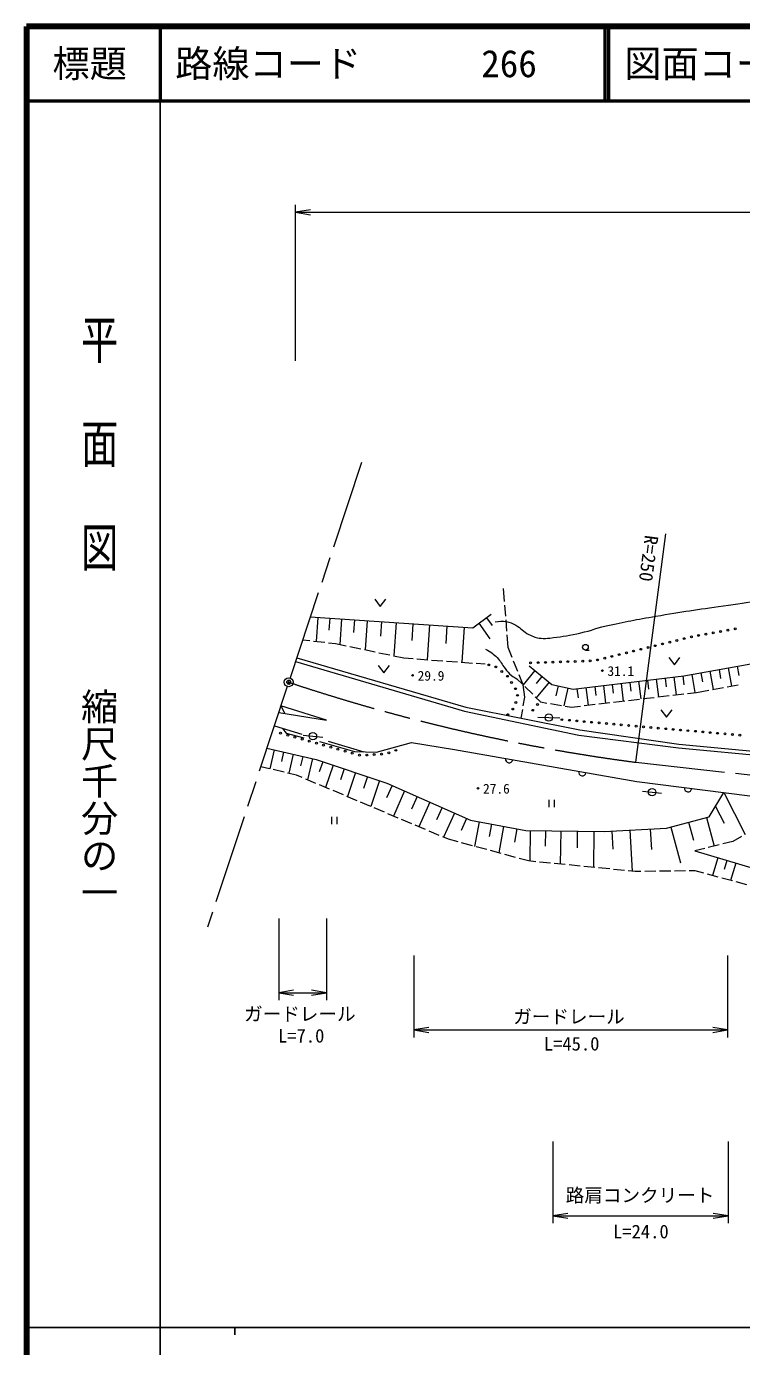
# Model space of a CAD drawing. Units: millimetres at full size, sheet at 1:1000; details may follow other scales. Extents: x 40000 to 680000, y 20000 to 380000.
# Drawn here: x 40000 to 136145, y 202409 to 380000 of the extents above; entities that cross this region are included whole.
import ezdxf
from ezdxf.enums import TextEntityAlignment as Align

# ---------------------------------------------------------------- set-up
doc = ezdxf.new("R2010")
doc.units = ezdxf.units.MM
doc.header["$LTSCALE"] = 1000
doc.header["$PDMODE"] = 32
doc.header["$PDSIZE"] = 500
doc.linetypes.add('CHAIN', pattern=[18.5, 12, -1.5, 3.5, -1.5])
for name, color, linetype, lineweight in [('M-BGD', 7, 'Continuous', 13), ('M-BMK', 2, 'CHAIN', 13), ('M-BMK-SRVR', 3, 'Continuous', 13), ('M-STR-HTXT', 7, 'Continuous', 13), ('M-TTL', 2, 'Continuous', 140), ('M-TTL-BAND', 7, 'Continuous', 25), ('M-TTL-LINE', 7, 'Continuous', 50)]:
    doc.layers.add(name, color=color, linetype=linetype, lineweight=lineweight)
doc.layers.add('M-OTRS', color=6, linetype='Continuous')
doc.layers.add('M-TTL-TXT', color=7, linetype='Continuous')
doc.styles.add('@ＭＳ ゴシック', font='')
doc.styles.add('ＭＳ ゴシック', font='')
doc.styles.get('@ＭＳ ゴシック').set_extended_font_data('@MS Gothic')
doc.styles.get('ＭＳ ゴシック').set_extended_font_data('MS Gothic')

# ---------------------------------------------------------------- blocks, each defined once
blk = doc.blocks.new('open_arrow')
at = {"color": 0, "linetype": 'Continuous', "lineweight": -2}
blk.add_lwpolyline([(7.5, 1.25), (0, 0), (7.5, -1.25)], dxfattribs=at)

msp = doc.modelspace()

# ---------------------------------------------------------------- linework, layer by layer
at = {"layer": 'M-BGD'}
for p, q in [((104291, 302658), (104154, 304393)), ((86820, 302956), (87570, 301956)), ((87570, 301956), (88320, 302956)), ((104449, 300664), (104331, 302159)), ((79166, 300492), (78954, 297280)), ((80772, 300386), (80666, 298780)), ((82378, 300280), (82153, 296863)), ((84087, 300167), (83974, 298459)), ((101854, 300456), (102606, 299417)), ((104607, 298670), (104489, 300166)), ((85795, 300055), (85538, 296146)), ((87750, 299926), (87621, 297971)), ((89704, 299797), (89410, 295325)), ((91940, 299649), (91793, 297414)), ((94176, 299502), (93866, 294810)), ((96521, 299347), (96367, 297001)), ((98867, 299192), (98555, 294465)), ((100815, 299704), (102319, 297627)), ((77150, 297483), (78120, 297374)), ((78617, 297318), (80107, 297150)), ((80604, 297094), (81574, 296985)), ((81574, 296985), (82988, 296686)), ((83477, 296582), (84945, 296271)), ((104784, 296437), (104646, 298172)), ((76334, 295059), (99083, 288437)), ((85434, 296168), (86901, 295857)), ((87391, 295753), (88858, 295442)), ((89347, 295339), (90761, 295039)), ((90761, 295039), (91986, 294949)), ((92485, 294912), (93981, 294802)), ((105319, 295093), (104784, 296437)), ((115153, 296113), (115653, 296113)), ((126364, 295106), (127114, 294106)), ((127114, 294106), (127864, 295106)), ((76193, 294580), (98907, 287892)), ((87303, 294027), (88053, 293027)), ((88053, 293027), (88803, 294027)), ((94479, 294765), (95975, 294655)), ((96474, 294618), (97970, 294508)), ((98469, 294471), (99965, 294361)), ((100463, 294324), (101688, 294234)), ((106058, 293234), (105504, 294628)), ((108343, 293340), (106778, 291426)), ((130663, 293051), (130882, 291830)), ((131884, 293271), (132326, 290816)), ((133112, 293492), (133333, 292264)), ((134339, 293713), (134781, 291256)), ((135567, 293934), (135788, 292706)), ((105937, 292256), (106635, 291567)), ((106778, 291426), (106243, 292770)), ((107016, 289768), (106778, 291426)), ((109300, 292558), (108518, 291601)), ((110257, 291776), (108546, 289682)), ((111484, 291289), (111188, 289969)), ((117576, 291333), (117861, 288974)), ((118755, 291476), (118898, 290297)), ((119935, 291619), (120221, 289252)), ((121118, 291762), (121262, 290579)), ((122302, 291905), (122589, 289531)), ((123489, 292049), (123633, 290862)), ((124677, 292193), (124965, 289810)), ((125868, 292337), (126012, 291146)), ((127059, 292481), (127349, 290091)), ((128255, 292626), (128399, 291431)), ((129441, 292831), (129881, 290388)), ((134213, 291154), (135689, 291419)), ((106804, 288604), (107016, 289768)), ((106991, 291216), (108059, 290162)), ((108415, 289811), (109114, 289122)), ((112803, 290993), (112268, 288602)), ((114008, 290902), (114155, 289685)), ((115225, 291049), (115509, 288698)), ((116400, 291191), (116542, 290015)), ((120926, 289335), (122415, 289510)), ((122912, 289569), (124402, 289744)), ((124898, 289802), (126388, 289977)), ((126885, 290036), (128374, 290211)), ((128871, 290270), (130063, 290410)), ((130063, 290410), (131752, 290713)), ((132244, 290801), (133721, 291066)), ((73925, 287700), (80335, 286670)), ((80335, 286670), (74217, 288590)), ((74217, 288590), (74748, 287567)), ((98907, 287892), (114246, 284672)), ((99083, 288437), (114388, 285366)), ((106503, 286948), (106715, 288112)), ((109114, 289122), (109962, 288982)), ((110456, 288901), (111936, 288656)), ((112429, 288575), (113278, 288435)), ((113278, 288435), (114470, 288575)), ((114967, 288634), (116456, 288809)), ((116953, 288867), (118443, 289043)), ((118939, 289101), (120429, 289276)), ((125291, 288065), (126041, 287065)), ((126041, 287065), (126791, 288065)), ((108744, 287060), (110227, 287027)), ((110227, 287027), (111710, 286994)), ((73337, 285904), (77025, 284811)), ((74447, 285575), (74923, 284930)), ((74923, 284930), (77298, 284292)), ((77195, 284676), (78518, 284532)), ((78518, 284532), (79841, 284388)), ((114246, 284672), (127662, 282968)), ((114388, 285366), (127725, 283464)), ((73300, 282693), (72709, 280129)), ((74582, 282397), (74286, 281115)), ((79417, 283807), (84128, 282479)), ((80561, 283830), (85355, 282431)), ((84128, 282479), (87077, 282364)), ((87077, 282364), (91763, 283666)), ((91763, 283666), (97552, 282715)), ((97552, 282715), (122068, 278403)), ((127662, 282968), (145150, 281305)), ((127725, 283464), (145197, 281802)), ((75864, 282101), (75270, 279527)), ((77151, 281804), (76854, 280517)), ((78438, 281507), (77781, 278661)), ((79837, 281091), (79375, 279706)), ((81222, 280630), (80222, 277630)), ((72686, 280134), (71497, 280414)), ((74633, 279677), (73172, 280020)), ((76308, 279283), (75119, 279562)), ((77083, 278956), (76308, 279283)), ((82722, 280130), (82222, 278630)), ((84222, 279630), (83144, 276396)), ((85839, 279091), (85300, 277474)), ((78925, 278178), (77543, 278761)), ((80768, 277400), (79386, 277983)), ((82610, 276622), (81228, 277205)), ((87456, 278552), (86294, 275066)), ((89172, 277901), (88424, 276223)), ((90850, 277154), (89346, 273777)), ((122068, 278403), (145767, 275425)), ((122840, 277126), (124112, 276990)), ((84452, 275844), (83071, 276427)), ((86295, 275066), (84913, 275649)), ((92538, 276402), (91787, 274713)), ((94227, 275650), (92752, 272339)), ((110249, 275970), (110249, 274970)), ((110999, 274970), (110999, 275970)), ((124112, 276990), (125384, 276855)), ((133765, 276933), (136623, 271300)), ((81008, 273684), (81008, 272684)), ((81758, 272684), (81758, 273684)), ((88137, 274288), (86756, 274871)), ((89980, 273510), (88598, 274093)), ((95882, 274913), (95145, 273257)), ((97538, 274176), (96092, 270929)), ((131409, 273596), (132454, 269745)), ((132620, 275075), (133810, 272828)), ((91822, 272732), (90440, 273315)), ((93665, 271953), (92283, 272537)), ((95507, 271175), (94125, 271759)), ((99161, 273453), (98438, 271829)), ((100866, 272993), (100256, 269702)), ((102512, 272688), (102207, 271042)), ((104157, 272383), (103498, 268824)), ((105937, 272053), (105607, 270274)), ((107727, 271825), (107671, 267720)), ((109779, 271797), (109751, 269744)), ((111832, 271769), (111771, 267314)), ((114059, 271739), (114029, 269511)), ((118701, 271745), (118833, 269331)), ((121115, 271877), (121416, 266361)), ((123873, 272027), (124023, 269270)), ((126612, 272294), (127913, 267496)), ((129010, 272945), (129661, 270546)), ((96742, 270654), (95968, 270981)), ((98028, 270306), (96742, 270654)), ((99958, 269783), (98511, 270175)), ((116286, 271709), (116220, 266875)), ((134950, 270361), (133611, 270030)), ((136134, 271025), (134950, 270361)), ((101889, 269260), (100441, 269652)), ((103819, 268737), (102371, 269129)), ((105750, 268214), (104302, 268606)), ((131184, 269432), (129845, 269101)), ((133126, 269911), (131669, 269551)), ((132969, 268170), (132251, 265764)), ((107518, 267735), (106232, 268083)), ((108467, 267641), (107518, 267735)), ((110458, 267444), (108965, 267592)), ((112448, 267248), (110955, 267395)), ((114438, 267051), (112946, 267198)), ((116429, 266854), (114936, 267002)), ((118419, 266658), (116926, 266805)), ((120409, 266461), (118916, 266608)), ((121856, 266318), (120907, 266412)), ((128620, 266390), (127120, 266374)), ((129884, 266404), (129120, 266396)), ((131063, 266085), (129884, 266404)), ((134172, 267812), (133813, 266608)), ((135375, 267453), (134676, 265108)), ((122620, 266326), (121856, 266318)), ((124620, 266348), (123120, 266332)), ((126620, 266369), (125120, 266353)), ((132994, 265563), (131546, 265955)), ((134925, 265041), (133477, 265433)), ((136856, 264519), (135408, 264911))]:
    msp.add_line(p, q, dxfattribs=at)
for points in [[(78168, 300558), (100005, 299117), (102495, 300920)], [(107568, 293973), (110616, 291483), (113492, 290839), (128389, 292642), (148909, 296334), (150283, 299511)], [(72326, 282917), (78936, 281392), (88467, 278215), (99714, 273206), (107127, 271833), (117687, 271690), (126073, 272147), (131768, 273693), (133765, 276933)], [(129845, 269101), (146240, 264214), (153882, 263055), (174917, 262497), (193720, 261424), (213425, 258161)]]:
    msp.add_lwpolyline(points, dxfattribs=at)
for centre, radius in [((131358, 298253), 125), ((132343, 298428), 125), ((133328, 298603), 125), ((134312, 298778), 125), ((135297, 298952), 125), ((115153, 296488), 375), ((124539, 296688), 125), ((125510, 296927), 125), ((126481, 297165), 125), ((127452, 297404), 125), ((128423, 297643), 125), ((129394, 297882), 125), ((130374, 298079), 125), ((116770, 294777), 125), ((117741, 295016), 125), ((118712, 295255), 125), ((119683, 295494), 125), ((120654, 295733), 125), ((121625, 295971), 125), ((122596, 296210), 125), ((123567, 296449), 125), ((102152, 294105), 125), ((103115, 293836), 125), ((103894, 293216), 125), ((107788, 294381), 125), ((108788, 294414), 125), ((109787, 294448), 125), ((110787, 294481), 125), ((111786, 294514), 125), ((112786, 294547), 125), ((113785, 294580), 125), ((114785, 294613), 125), ((115784, 294646), 125), ((117428, 293341), 100), ((91916, 292706), 100), ((104661, 292575), 125), ((105212, 291741), 125), ((105758, 290904), 125), ((106028, 290017), 125), ((105374, 288173), 125), ((105805, 289042), 125), ((108065, 288004), 125), ((108703, 288774), 125), ((104719, 287417), 125), ((110227, 287027), 500), ((111999, 286742), 125), ((112995, 286655), 125), ((113991, 286567), 125), ((114987, 286480), 125), ((115984, 286393), 125), ((116980, 286306), 125), ((117976, 286219), 125), ((118972, 286132), 125), ((119968, 286045), 125), ((120965, 285958), 125), ((121961, 285871), 125), ((74171, 284920), 125), ((75135, 284652), 125), ((76098, 284383), 125), ((77061, 284115), 125), ((78518, 284532), 500), ((122957, 285784), 125), ((123953, 285697), 125), ((124949, 285610), 125), ((125946, 285523), 125), ((126942, 285436), 125), ((127938, 285349), 125), ((128934, 285262), 125), ((129930, 285175), 125), ((130927, 285087), 125), ((131923, 285000), 125), ((132919, 284913), 125), ((133915, 284826), 125), ((134911, 284739), 125), ((135908, 284652), 125), ((78025, 283846), 125), ((78988, 283578), 125), ((79951, 283309), 125), ((80914, 283041), 125), ((81878, 282772), 125), ((82841, 282504), 125), ((88733, 282283), 125), ((89675, 282617), 125), ((83804, 282235), 125), ((84768, 281967), 125), ((85760, 281982), 125), ((86758, 282048), 125), ((87756, 282114), 125), ((100707, 277511), 100), ((124112, 276990), 500)]:
    msp.add_circle(centre, radius, dxfattribs=at)
for centre, start, end in [((104886, 281425), 170.02436, 350.02436), ((114735, 279693), 170.02436, 350.02436), ((128956, 277537), 172.83795, 352.83795)]:
    msp.add_arc(centre, 500, start, end, dxfattribs=at)
for points, knots in [([(103019, 299902), (103656, 300003), (103935, 300055), (104506, 299948), (105034, 299848), (105310, 299694), (105785, 299444), (106529, 299054), (106788, 298575), (107541, 298204), (108143, 297907), (108514, 297761), (109182, 297689), (109634, 297640), (109893, 297682), (110345, 297727), (111779, 297870), (112574, 298030), (113990, 298299), (115554, 298597), (116376, 298996), (117930, 299349), (120529, 299939), (121999, 300214), (124627, 300665), (128164, 301272), (130154, 301563), (133709, 302058), (137382, 302570), (139434, 302938), (143131, 303235), (145699, 303441), (147144, 303535), (149720, 303527), (151445, 303522), (152423, 303605), (154134, 303381), (155264, 303233), (155910, 303156), (156996, 302809), (157883, 302525), (158414, 302389), (159190, 301874), (160033, 301314), (160340, 300790), (161098, 300118), (162356, 299003), (163030, 298335), (164379, 297333), (166037, 296102), (167111, 295619), (168940, 294661), (171648, 293244), (173214, 292529), (176066, 291427), (179048, 290276), (180761, 289697), (183879, 288995), (186651, 288371), (188255, 288215), (191091, 288050), (193291, 287922), (194536, 288011), (196729, 288222), (198521, 288394), (199532, 288576), (201251, 289109), (202380, 289460), (202798, 289609), (204085, 290168)], [0, 0, 0, 0, 1, 1, 1, 2, 2, 2, 3, 3, 3, 4, 4, 4, 5, 5, 5, 6, 6, 6, 7, 7, 7, 8, 8, 8, 9, 9, 9, 10, 10, 10, 11, 11, 11, 12, 12, 12, 13, 13, 13, 14, 14, 14, 15, 15, 15, 16, 16, 16, 17, 17, 17, 18, 18, 18, 19, 19, 19, 20, 20, 20, 21, 21, 21, 22, 22, 22, 23, 23, 23, 23]), ([(101731, 296229), (102473, 295791), (102767, 295627), (103295, 295084), (103783, 294583), (103907, 294180), (104345, 293634), (104662, 293239), (104815, 292981), (105222, 292680), (105484, 292488), (105601, 292416), (105937, 292256)], [0, 0, 0, 0, 1, 1, 1, 2, 2, 2, 3, 3, 3, 4, 4, 4, 4])]:
    msp.add_open_spline(points, degree=3, knots=knots, dxfattribs=at)
at = {"layer": 'M-BMK'}
for p, q in [((85053, 321346), (75451, 292352)), ((75073, 291213), (64355, 258851)), ((121927, 281009), (152991, 277581))]:
    msp.add_line(p, q, dxfattribs=at)
msp.add_arc((154576, 528867), 250000, 251.50299, 262.49591, dxfattribs=at)
at = {"layer": 'M-BMK-SRVR'}
msp.add_circle((75262, 291782), 600, dxfattribs=at)
at = {"layer": 'M-OTRS'}
msp.add_point((75262, 291782), dxfattribs=at)
at = {"layer": 'M-STR-HTXT'}
for p, q in [((76193, 335000), (76193, 356000)), ((76193, 355000), (505563, 355000)), ((121927, 281009), (125974, 311733)), ((73925, 260000), (73925, 249000)), ((80335, 260000), (80335, 249000)), ((92088, 255000), (92088, 244000)), ((134270, 255000), (134270, 244000)), ((73925, 250000), (80335, 250000)), ((92088, 245000), (134270, 245000)), ((110773, 230000), (110773, 219000)), ((134342, 230000), (134342, 219000)), ((110773, 220000), (134342, 220000))]:
    msp.add_line(p, q, dxfattribs=at)
at = {"layer": 'M-TTL'}
for p, q in [((40000, 380000), (40000, 20000)), ((680000, 380000), (40000, 380000))]:
    msp.add_line(p, q, dxfattribs=at)
at = {"layer": 'M-TTL-BAND'}
for p, q in [((58000, 370000), (58000, 20000)), ((40000, 205000), (579000, 205000)), ((68000, 205000), (68000, 204000))]:
    msp.add_line(p, q, dxfattribs=at)
at = {"layer": 'M-TTL-LINE'}
for p, q in [((58000, 380000), (58000, 370000)), ((117750, 380000), (117750, 370000)), ((118250, 380000), (118250, 370000)), ((40000, 370000), (680000, 370000))]:
    msp.add_line(p, q, dxfattribs=at)

# ---------------------------------------------------------------- block references
at = {"layer": 'M-STR-HTXT', "xscale": 267, "yscale": 267}
for p in [(76193, 355000), (73925, 250000), (92088, 245000), (110773, 220000)]:
    msp.add_blockref('open_arrow', p, dxfattribs=at)
at = {"layer": 'M-STR-HTXT', "xscale": 267, "yscale": 267, "rotation": 180}
for p in [(80335, 250000), (134270, 245000), (134342, 220000)]:
    msp.add_blockref('open_arrow', p, dxfattribs=at)

# ---------------------------------------------------------------- texts
at = {"layer": 'M-BGD', "style": 'ＭＳ ゴシック'}
for s, p in [('29.9', (92599, 292646)), ('31.1', (118111, 293281)), ('27.6', (101390, 277451))]:
    msp.add_text(s, height=1320, dxfattribs=at).set_placement(p, align=Align.MIDDLE_LEFT)
at = {"layer": 'M-STR-HTXT', "style": 'ＭＳ ゴシック'}
msp.add_text('R=250', height=1833, rotation=262.496, dxfattribs=at).set_placement((124066, 311522), align=Align.MIDDLE_LEFT)
for s, p in [('ガードレール', (69255, 247155)), ('ガードレール', (105439, 246794)), ('路肩コンクリート', (112496, 222766))]:
    msp.add_text(s, height=1833, dxfattribs=at).set_placement(p, align=Align.MIDDLE_LEFT)
for s, p in [('L=7.0', (76939, 242755)), ('L=45.0', (113295, 241685)), ('L=24.0', (122606, 216423))]:
    msp.add_text(s, height=1833, dxfattribs=at).set_placement(p, align=Align.BOTTOM_CENTER)
at = {"layer": 'M-TTL-BAND', "style": '@ＭＳ ゴシック', "width": 1.4}
msp.add_text('平  面  図', height=3666, rotation=270, dxfattribs=at).set_placement((49777, 306475), align=Align.MIDDLE_RIGHT)
at = {"layer": 'M-TTL-BAND', "style": '@ＭＳ ゴシック'}
msp.add_text('縮尺千分の一', height=3666, rotation=270, dxfattribs=at).set_placement((49777, 261030), align=Align.MIDDLE_RIGHT)
at = {"layer": 'M-TTL-TXT', "style": 'ＭＳ ゴシック'}
msp.add_text('標題', height=3666, dxfattribs=at).set_placement((48500, 375000), align=Align.MIDDLE_CENTER)
for s, p in [('路線コード', (60000, 375000)), ('266', (101142, 375000)), ('図面コード', (120380, 375000))]:
    msp.add_text(s, height=3666, dxfattribs=at).set_placement(p, align=Align.MIDDLE_LEFT)

doc.saveas('drawing.dxf')
